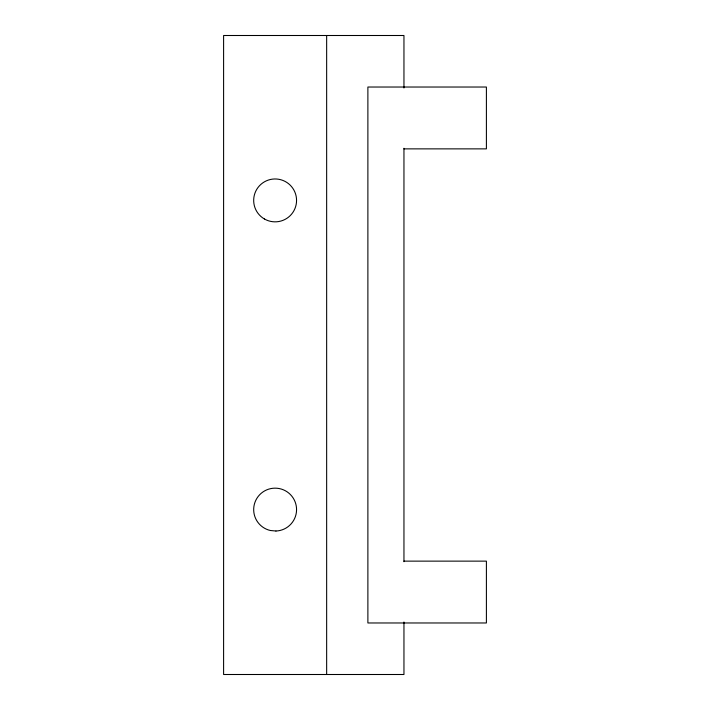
<?xml version="1.0" encoding="UTF-8"?>
<svg xmlns="http://www.w3.org/2000/svg" width="710" height="710" viewBox="0 0 710 710"><rect width="100%" height="100%" fill="white"/><g stroke="black" fill="none" stroke-linecap="round" stroke-linejoin="round"><path stroke-width="1.06" d="M403.954 148.869L486.403 148.869L486.403 87.028L367.886 87.028L367.886 622.972L486.403 622.972L486.403 561.131L403.954 561.131M403.954 87.987L403.954 35.5L223.597 35.5L223.597 674.5L403.954 674.5L403.954 622.013M403.954 148.292L403.954 561.708M326.653 35.5L326.653 674.5M275.95 531.018L270.377 530.503A21.433 21.433 0 0 1 258.183 496.459A21.433 21.433 0 0 1 294.188 499.796A21.433 21.433 0 0 1 275.95 531.018M264.404 218.973A21.433 21.433 0 0 0 296.558 200.406A21.433 21.433 0 0 0 264.404 181.84A21.433 21.433 0 0 0 264.404 218.973"/></g></svg>
